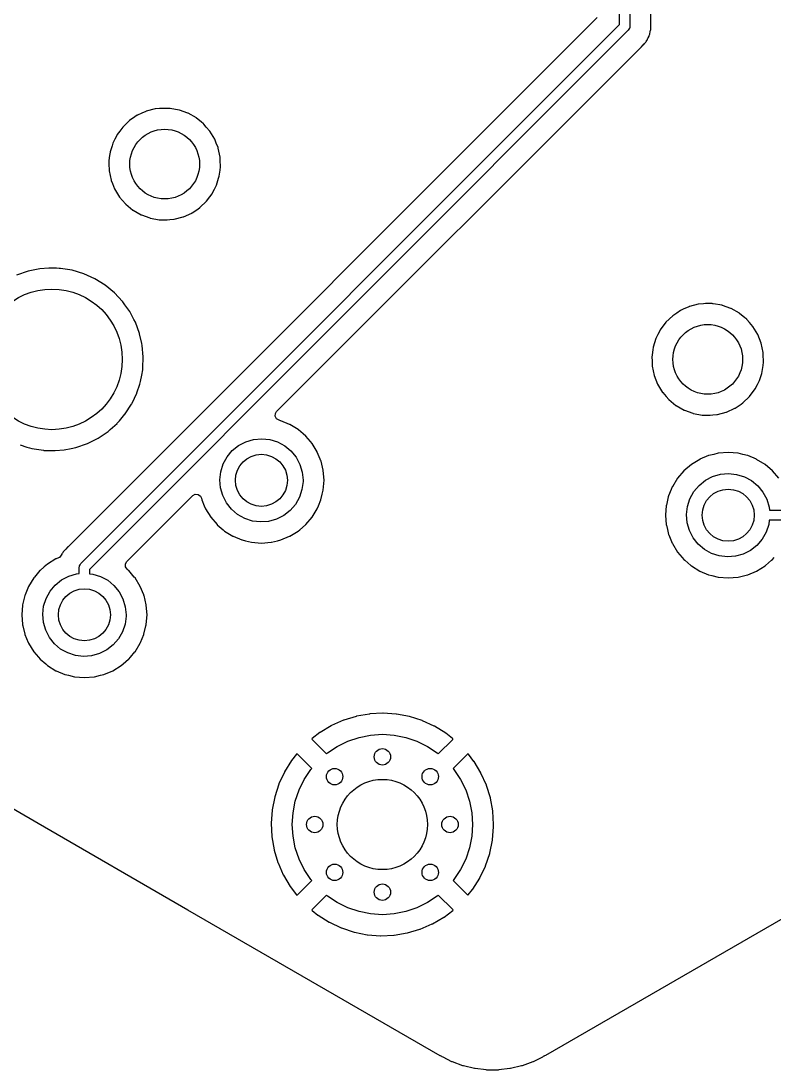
# Model space of a CAD drawing. Extents: x 189 to 319, y -167 to -61.
# Drawn here: x 197.99 to 216.37, y -166.42 to -140.83 of the extents above; entities that cross this region are included whole.
import ezdxf

# ---------------------------------------------------------------- set-up
doc = ezdxf.new("R2010")
doc.units = 0
doc.layers.add('BLACK', color=7, linetype='CONTINUOUS')

msp = doc.modelspace()

# ---------------------------------------------------------------- linework, layer by layer
at = {"layer": 'BLACK', "linetype": 'CONTINUOUS'}
for p, q in [((212.6, -140.918), (212.6, -127)), ((212.85, -127.052), (212.85, -140.97)), ((213.358, -140.934), (213.358, -127.315)), ((212.055, -140.744), (199.149, -153.65)), ((199.453, -154.066), (212.6, -140.918)), ((212.85, -140.97), (212.847, -140.992)), ((213.359, -140.946), (213.358, -140.934)), ((213.363, -140.99), (213.359, -140.946)), ((212.813, -141.058), (199.666, -154.206)), ((212.828, -141.031), (212.813, -141.058)), ((212.845, -141.006), (212.828, -141.031)), ((212.846, -140.999), (212.845, -141.006)), ((212.847, -140.997), (212.846, -140.999)), ((212.847, -140.992), (212.847, -140.997)), ((213.297, -141.244), (213.319, -141.205)), ((213.319, -141.205), (213.321, -141.197)), ((213.321, -141.197), (213.324, -141.185)), ((213.321, -141.197), (213.321, -141.197)), ((213.324, -141.185), (213.33, -141.167)), ((213.33, -141.167), (213.335, -141.155)), ((213.335, -141.155), (213.338, -141.148)), ((213.338, -141.148), (213.339, -141.14)), ((213.339, -141.14), (213.345, -141.104)), ((213.339, -141.14), (213.339, -141.14)), ((213.345, -141.104), (213.348, -141.093)), ((213.348, -141.093), (213.357, -141.058)), ((213.357, -141.058), (213.358, -141.05)), ((213.357, -141.058), (213.357, -141.058)), ((213.358, -141.03), (213.36, -141.01)), ((213.358, -141.05), (213.358, -141.03)), ((213.36, -141.01), (213.362, -140.998)), ((213.362, -140.998), (213.363, -140.99)), ((204.232, -150.359), (213.117, -141.474)), ((213.117, -141.474), (213.126, -141.466)), ((213.126, -141.466), (213.132, -141.462)), ((213.132, -141.462), (213.179, -141.412)), ((213.179, -141.412), (213.181, -141.409)), ((213.181, -141.409), (213.201, -141.39)), ((213.201, -141.39), (213.204, -141.387)), ((213.204, -141.387), (213.211, -141.378)), ((213.211, -141.378), (213.236, -141.351)), ((213.236, -141.351), (213.242, -141.345)), ((213.242, -141.345), (213.251, -141.328)), ((213.251, -141.328), (213.262, -141.311)), ((213.262, -141.311), (213.27, -141.301)), ((213.27, -141.301), (213.275, -141.295)), ((213.275, -141.295), (213.292, -141.254)), ((213.292, -141.254), (213.297, -141.244)), ((201.265, -142.977), (201.052, -143.033)), ((201.27, -142.976), (201.265, -142.977)), ((201.265, -142.977), (201.265, -142.977)), ((201.275, -142.976), (201.27, -142.976)), ((201.375, -142.967), (201.275, -142.976)), ((201.275, -142.976), (201.275, -142.976)), ((201.442, -142.962), (201.375, -142.967)), ((201.604, -142.962), (201.442, -142.962)), ((201.606, -142.962), (201.604, -142.962)), ((201.611, -142.962), (201.606, -142.962)), ((201.606, -142.962), (201.606, -142.962)), ((201.628, -142.963), (201.611, -142.962)), ((201.632, -142.963), (201.628, -142.963)), ((201.85, -143.003), (201.632, -142.963)), ((201.632, -142.963), (201.632, -142.963)), ((201.855, -143.004), (201.85, -143.003)), ((201.85, -143.003), (201.85, -143.003)), ((201.86, -143.006), (201.855, -143.004)), ((202.067, -143.081), (201.86, -143.006)), ((201.86, -143.006), (201.86, -143.006)), ((200.645, -143.258), (200.478, -143.417)), ((200.773, -143.172), (200.645, -143.258)), ((200.832, -143.132), (200.773, -143.172)), ((200.836, -143.129), (200.832, -143.132)), ((200.832, -143.132), (200.832, -143.132)), ((200.944, -143.081), (200.836, -143.129)), ((201.042, -143.036), (200.944, -143.081)), ((201.047, -143.034), (201.042, -143.036)), ((201.042, -143.036), (201.042, -143.036)), ((201.052, -143.033), (201.047, -143.034)), ((201.052, -143.033), (201.052, -143.033)), ((202.072, -143.082), (202.067, -143.081)), ((202.067, -143.081), (202.067, -143.081)), ((202.273, -143.197), (202.072, -143.082)), ((202.277, -143.2), (202.273, -143.197)), ((202.389, -143.292), (202.277, -143.2)), ((202.277, -143.2), (202.277, -143.2)), ((200.404, -143.517), (200.34, -143.602)), ((200.475, -143.421), (200.404, -143.517)), ((200.478, -143.417), (200.475, -143.421)), ((202.451, -143.343), (202.389, -143.292)), ((202.455, -143.347), (202.451, -143.343)), ((202.515, -143.417), (202.455, -143.347)), ((202.455, -143.347), (202.455, -143.347)), ((202.602, -143.517), (202.515, -143.417)), ((202.722, -143.714), (202.602, -143.517)), ((200.283, -143.714), (200.236, -143.808)), ((200.338, -143.607), (200.283, -143.714)), ((200.34, -143.602), (200.338, -143.607)), ((202.759, -143.808), (202.722, -143.714)), ((200.168, -144.028), (200.156, -144.113)), ((200.169, -144.023), (200.168, -144.028)), ((200.215, -143.875), (200.169, -144.023)), ((200.169, -144.023), (200.169, -144.023)), ((200.236, -143.808), (200.215, -143.875)), ((202.801, -143.913), (202.759, -143.808)), ((202.807, -143.929), (202.801, -143.913)), ((202.854, -144.155), (202.807, -143.929)), ((200.141, -144.231), (200.137, -144.257)), ((200.137, -144.257), (200.137, -144.262)), ((200.137, -144.262), (200.139, -144.31)), ((200.137, -144.262), (200.137, -144.262)), ((200.156, -144.113), (200.141, -144.231)), ((202.857, -144.233), (202.854, -144.155)), ((202.863, -144.379), (202.857, -144.233)), ((200.139, -144.31), (200.146, -144.487)), ((200.146, -144.487), (200.193, -144.713)), ((202.832, -144.614), (202.852, -144.469)), ((202.852, -144.469), (202.862, -144.391)), ((202.862, -144.391), (202.863, -144.385)), ((202.862, -144.391), (202.862, -144.391)), ((202.863, -144.385), (202.863, -144.379)), ((200.193, -144.713), (200.195, -144.718)), ((200.195, -144.718), (200.195, -144.718)), ((200.195, -144.718), (200.227, -144.798)), ((200.227, -144.798), (200.278, -144.928)), ((202.764, -144.834), (202.817, -144.664)), ((202.817, -144.664), (202.831, -144.619)), ((202.831, -144.619), (202.832, -144.614)), ((202.831, -144.619), (202.831, -144.619)), ((200.278, -144.928), (200.398, -145.125)), ((202.6, -145.12), (202.656, -145.044)), ((202.656, -145.044), (202.66, -145.04)), ((202.656, -145.044), (202.656, -145.044)), ((202.66, -145.04), (202.714, -144.932)), ((202.714, -144.932), (202.762, -144.839)), ((202.762, -144.839), (202.764, -144.834)), ((202.762, -144.839), (202.762, -144.839)), ((200.398, -145.125), (200.401, -145.129)), ((200.401, -145.129), (200.542, -145.291)), ((200.542, -145.291), (200.549, -145.299)), ((200.549, -145.299), (200.553, -145.302)), ((200.553, -145.302), (200.723, -145.442)), ((202.355, -145.384), (202.522, -145.225)), ((202.522, -145.225), (202.6, -145.12)), ((200.723, -145.442), (200.723, -145.442)), ((200.723, -145.442), (200.727, -145.445)), ((200.727, -145.445), (200.928, -145.559)), ((200.928, -145.559), (200.933, -145.561)), ((200.933, -145.561), (200.933, -145.561)), ((200.933, -145.561), (201.14, -145.636)), ((201.958, -145.606), (202.159, -145.515)), ((202.159, -145.515), (202.164, -145.513)), ((202.164, -145.513), (202.168, -145.51)), ((202.168, -145.51), (202.306, -145.417)), ((202.168, -145.51), (202.168, -145.51)), ((202.306, -145.417), (202.355, -145.384)), ((201.14, -145.636), (201.14, -145.636)), ((201.14, -145.636), (201.145, -145.638)), ((201.145, -145.638), (201.15, -145.639)), ((201.15, -145.639), (201.15, -145.639)), ((201.15, -145.639), (201.368, -145.678)), ((201.368, -145.678), (201.368, -145.678)), ((201.368, -145.678), (201.372, -145.679)), ((201.372, -145.679), (201.389, -145.68)), ((201.389, -145.68), (201.394, -145.68)), ((201.394, -145.68), (201.394, -145.68)), ((201.394, -145.68), (201.396, -145.68)), ((201.396, -145.68), (201.558, -145.68)), ((201.558, -145.68), (201.625, -145.675)), ((201.625, -145.675), (201.725, -145.666)), ((201.725, -145.666), (201.725, -145.666)), ((201.725, -145.666), (201.73, -145.666)), ((201.73, -145.666), (201.735, -145.664)), ((201.735, -145.664), (201.948, -145.609)), ((201.735, -145.664), (201.735, -145.664)), ((201.948, -145.609), (201.953, -145.608)), ((201.948, -145.609), (201.948, -145.609)), ((201.953, -145.608), (201.958, -145.606)), ((201.958, -145.606), (201.958, -145.606)), ((198.166, -146.934), (197.887, -147.03)), ((198.369, -146.893), (198.166, -146.934)), ((198.451, -146.877), (198.369, -146.893)), ((198.455, -146.876), (198.451, -146.877)), ((198.451, -146.877), (198.451, -146.877)), ((198.675, -146.861), (198.455, -146.876)), ((198.86, -146.861), (198.675, -146.861)), ((198.861, -146.861), (198.86, -146.861)), ((198.927, -146.864), (198.861, -146.861)), ((198.861, -146.861), (198.861, -146.861)), ((198.952, -146.865), (198.927, -146.864)), ((198.955, -146.866), (198.952, -146.865)), ((199.239, -146.911), (198.955, -146.866)), ((198.955, -146.866), (198.955, -146.866)), ((199.244, -146.911), (199.239, -146.911)), ((199.239, -146.911), (199.239, -146.911)), ((199.527, -146.996), (199.244, -146.911)), ((199.796, -147.117), (199.527, -146.996)), ((200.047, -147.273), (199.796, -147.117)), ((200.275, -147.46), (200.047, -147.273)), ((200.278, -147.463), (200.275, -147.46)), ((200.474, -147.673), (200.278, -147.463)), ((200.477, -147.676), (200.474, -147.673)), ((200.474, -147.673), (200.474, -147.673)), ((200.479, -147.679), (200.477, -147.676)), ((200.531, -147.753), (200.479, -147.679)), ((200.479, -147.679), (200.479, -147.679)), ((200.648, -147.917), (200.531, -147.753)), ((214.151, -147.863), (214.086, -147.892)), ((214.292, -147.799), (214.151, -147.863)), ((214.297, -147.797), (214.292, -147.799)), ((214.292, -147.799), (214.292, -147.799)), ((214.302, -147.796), (214.297, -147.797)), ((214.515, -147.741), (214.302, -147.796)), ((214.302, -147.796), (214.302, -147.796)), ((214.52, -147.739), (214.515, -147.741)), ((214.515, -147.741), (214.515, -147.741)), ((214.525, -147.739), (214.52, -147.739)), ((214.644, -147.729), (214.525, -147.739)), ((214.525, -147.739), (214.525, -147.739)), ((214.692, -147.725), (214.644, -147.729)), ((214.854, -147.725), (214.692, -147.725)), ((214.856, -147.725), (214.854, -147.725)), ((214.861, -147.725), (214.856, -147.725)), ((214.856, -147.725), (214.856, -147.725)), ((214.878, -147.726), (214.861, -147.725)), ((214.882, -147.727), (214.878, -147.726)), ((215.1, -147.766), (214.882, -147.727)), ((214.882, -147.727), (214.882, -147.727)), ((215.105, -147.767), (215.1, -147.766)), ((215.1, -147.766), (215.1, -147.766)), ((215.11, -147.769), (215.105, -147.767)), ((215.317, -147.844), (215.11, -147.769)), ((215.11, -147.769), (215.11, -147.769)), ((215.322, -147.846), (215.317, -147.844)), ((215.317, -147.844), (215.317, -147.844)), ((215.523, -147.96), (215.322, -147.846)), ((200.699, -148.014), (200.648, -147.917)), ((200.75, -148.11), (200.699, -148.014)), ((200.785, -148.178), (200.75, -148.11)), ((213.895, -148.021), (213.728, -148.18)), ((213.993, -147.955), (213.895, -148.021)), ((214.082, -147.895), (213.993, -147.955)), ((214.086, -147.892), (214.082, -147.895)), ((214.082, -147.895), (214.082, -147.895)), ((215.527, -147.963), (215.523, -147.96)), ((215.659, -148.071), (215.527, -147.963)), ((215.527, -147.963), (215.527, -147.963)), ((215.701, -148.106), (215.659, -148.071)), ((215.705, -148.11), (215.701, -148.106)), ((215.769, -148.184), (215.705, -148.11)), ((215.705, -148.11), (215.705, -148.11)), ((200.887, -148.455), (200.785, -148.178)), ((213.588, -148.37), (213.533, -148.477)), ((213.59, -148.365), (213.588, -148.37)), ((213.728, -148.18), (213.59, -148.365)), ((215.852, -148.28), (215.769, -148.184)), ((215.972, -148.477), (215.852, -148.28)), ((200.888, -148.459), (200.887, -148.455)), ((200.941, -148.697), (200.888, -148.459)), ((200.888, -148.459), (200.888, -148.459)), ((213.486, -148.571), (213.452, -148.681)), ((213.533, -148.477), (213.486, -148.571)), ((216.057, -148.692), (215.972, -148.477)), ((200.952, -148.743), (200.941, -148.697)), ((200.952, -148.747), (200.952, -148.743)), ((200.976, -149.02), (200.952, -148.747)), ((213.41, -148.844), (213.393, -148.979)), ((213.418, -148.791), (213.41, -148.844)), ((213.419, -148.786), (213.418, -148.791)), ((213.452, -148.681), (213.419, -148.786)), ((213.419, -148.786), (213.419, -148.786)), ((216.104, -148.918), (216.057, -148.692)), ((200.966, -149.284), (200.977, -149.042)), ((200.977, -149.037), (200.976, -149.02)), ((200.977, -149.042), (200.977, -149.037)), ((200.977, -149.042), (200.977, -149.042)), ((213.393, -148.979), (213.387, -149.02)), ((213.387, -149.02), (213.387, -149.025)), ((213.387, -149.025), (213.387, -149.025)), ((213.387, -149.025), (213.391, -149.131)), ((213.391, -149.131), (213.396, -149.25)), ((216.101, -149.235), (216.112, -149.154)), ((216.106, -148.979), (216.104, -148.918)), ((216.112, -149.131), (216.106, -148.979)), ((216.112, -149.137), (216.112, -149.131)), ((216.113, -149.148), (216.112, -149.137)), ((216.112, -149.154), (216.113, -149.148)), ((216.112, -149.154), (216.112, -149.154)), ((200.939, -149.471), (200.963, -149.337)), ((200.963, -149.337), (200.964, -149.332)), ((200.963, -149.337), (200.963, -149.337)), ((200.964, -149.332), (200.966, -149.284)), ((213.396, -149.25), (213.443, -149.476)), ((216.068, -149.425), (216.081, -149.382)), ((216.081, -149.382), (216.082, -149.377)), ((216.081, -149.382), (216.081, -149.382)), ((216.082, -149.377), (216.101, -149.235)), ((200.892, -149.686), (200.911, -149.627)), ((200.911, -149.627), (200.912, -149.623)), ((200.911, -149.627), (200.911, -149.627)), ((200.912, -149.623), (200.939, -149.471)), ((213.443, -149.476), (213.528, -149.691)), ((215.964, -149.695), (216.012, -149.602)), ((216.012, -149.602), (216.014, -149.597)), ((216.012, -149.602), (216.012, -149.602)), ((216.014, -149.597), (216.068, -149.425)), ((200.705, -150.15), (200.82, -149.908)), ((200.82, -149.908), (200.822, -149.904)), ((200.822, -149.904), (200.892, -149.686)), ((213.528, -149.691), (213.648, -149.888)), ((213.648, -149.888), (213.651, -149.892)), ((213.651, -149.892), (213.738, -149.992)), ((215.772, -149.988), (215.91, -149.803)), ((215.91, -149.803), (215.964, -149.695)), ((200.536, -150.415), (200.693, -150.175)), ((200.693, -150.175), (200.695, -150.171)), ((200.693, -150.175), (200.693, -150.175)), ((200.695, -150.171), (200.705, -150.15)), ((213.738, -149.992), (213.799, -150.062)), ((213.799, -150.062), (213.803, -150.066)), ((213.803, -150.066), (213.973, -150.205)), ((215.418, -150.273), (215.565, -150.175)), ((215.565, -150.175), (215.605, -150.147)), ((215.605, -150.147), (215.772, -149.988)), ((200.396, -150.58), (200.531, -150.422)), ((200.531, -150.422), (200.534, -150.419)), ((200.531, -150.422), (200.531, -150.422)), ((200.534, -150.419), (200.536, -150.415)), ((200.536, -150.415), (200.536, -150.415)), ((204.198, -150.472), (204.204, -150.401)), ((204.204, -150.401), (204.232, -150.359)), ((213.973, -150.205), (213.973, -150.205)), ((213.973, -150.205), (213.977, -150.208)), ((213.977, -150.208), (214.178, -150.323)), ((214.178, -150.323), (214.183, -150.324)), ((214.183, -150.324), (214.183, -150.324)), ((214.183, -150.324), (214.39, -150.399)), ((214.39, -150.399), (214.39, -150.399)), ((214.39, -150.399), (214.395, -150.401)), ((214.395, -150.401), (214.4, -150.402)), ((214.4, -150.402), (214.4, -150.402)), ((214.4, -150.402), (214.618, -150.442)), ((214.808, -150.444), (214.875, -150.438)), ((214.875, -150.438), (214.975, -150.429)), ((214.975, -150.429), (214.975, -150.429)), ((214.975, -150.429), (214.98, -150.429)), ((214.98, -150.429), (214.985, -150.428)), ((214.985, -150.428), (215.198, -150.372)), ((214.985, -150.428), (214.985, -150.428)), ((215.198, -150.372), (215.203, -150.371)), ((215.198, -150.372), (215.198, -150.372)), ((215.203, -150.371), (215.208, -150.369)), ((215.208, -150.369), (215.409, -150.278)), ((215.208, -150.369), (215.208, -150.369)), ((215.409, -150.278), (215.414, -150.276)), ((215.414, -150.276), (215.418, -150.273)), ((215.418, -150.273), (215.418, -150.273)), ((200.17, -150.797), (200.339, -150.646)), ((200.339, -150.646), (200.342, -150.643)), ((200.342, -150.643), (200.396, -150.58)), ((204.231, -150.535), (204.198, -150.472)), ((204.292, -150.57), (204.231, -150.535)), ((204.307, -150.574), (204.292, -150.57)), ((204.327, -150.579), (204.307, -150.574)), ((204.332, -150.58), (204.327, -150.579)), ((204.327, -150.579), (204.327, -150.579)), ((204.337, -150.582), (204.332, -150.58)), ((204.549, -150.67), (204.337, -150.582)), ((204.337, -150.582), (204.337, -150.582)), ((204.554, -150.672), (204.549, -150.67)), ((204.549, -150.67), (204.549, -150.67)), ((204.758, -150.797), (204.554, -150.672)), ((214.618, -150.442), (214.618, -150.442)), ((214.618, -150.442), (214.622, -150.442)), ((214.622, -150.442), (214.639, -150.443)), ((214.639, -150.443), (214.644, -150.443)), ((214.644, -150.443), (214.644, -150.443)), ((214.644, -150.443), (214.646, -150.444)), ((214.646, -150.444), (214.808, -150.444)), ((199.877, -151.006), (200.122, -150.84)), ((200.122, -150.84), (200.17, -150.797)), ((204.762, -150.8), (204.758, -150.797)), ((204.877, -150.898), (204.762, -150.8)), ((204.762, -150.8), (204.762, -150.8)), ((204.941, -150.953), (204.877, -150.898)), ((197.973, -151.172), (198.14, -151.222)), ((199.334, -151.234), (199.613, -151.138)), ((199.613, -151.138), (199.783, -151.053)), ((199.783, -151.053), (199.874, -151.008)), ((199.874, -151.008), (199.877, -151.006)), ((199.874, -151.008), (199.874, -151.008)), ((203.149, -151.308), (203.303, -151.184)), ((203.303, -151.184), (203.479, -151.092)), ((203.479, -151.092), (203.669, -151.036)), ((203.669, -151.036), (203.867, -151.018)), ((203.867, -151.018), (204.064, -151.039)), ((204.064, -151.039), (204.253, -151.097)), ((204.253, -151.097), (204.428, -151.192)), ((204.428, -151.192), (204.58, -151.318)), ((204.944, -150.957), (204.941, -150.953)), ((205.055, -151.086), (204.944, -150.957)), ((205.097, -151.135), (205.055, -151.086)), ((205.222, -151.34), (205.097, -151.135)), ((198.14, -151.222), (198.204, -151.241)), ((198.204, -151.241), (198.256, -151.257)), ((198.256, -151.257), (198.261, -151.257)), ((198.261, -151.257), (198.261, -151.257)), ((198.261, -151.257), (198.545, -151.302)), ((198.545, -151.302), (198.545, -151.302)), ((198.545, -151.302), (198.548, -151.303)), ((198.548, -151.303), (198.573, -151.304)), ((198.573, -151.304), (198.639, -151.307)), ((198.639, -151.307), (198.639, -151.307)), ((198.639, -151.307), (198.64, -151.307)), ((198.64, -151.307), (198.825, -151.307)), ((198.825, -151.307), (199.045, -151.293)), ((199.045, -151.293), (199.049, -151.292)), ((199.049, -151.292), (199.222, -151.257)), ((199.049, -151.292), (199.049, -151.292)), ((199.222, -151.257), (199.334, -151.234)), ((202.926, -151.634), (203.021, -151.46)), ((203.021, -151.46), (203.149, -151.308)), ((204.58, -151.318), (204.706, -151.472)), ((205.224, -151.344), (205.222, -151.34)), ((205.297, -151.521), (205.224, -151.344)), ((205.224, -151.344), (205.224, -151.344)), ((214.773, -151.432), (214.56, -151.52)), ((214.777, -151.43), (214.773, -151.432)), ((214.773, -151.432), (214.773, -151.432)), ((214.897, -151.401), (214.777, -151.43)), ((215.006, -151.375), (214.897, -151.401)), ((215.011, -151.374), (215.006, -151.375)), ((215.006, -151.375), (215.006, -151.375)), ((215.25, -151.355), (215.011, -151.374)), ((215.489, -151.374), (215.25, -151.355)), ((215.494, -151.375), (215.489, -151.374)), ((215.603, -151.401), (215.494, -151.375)), ((215.494, -151.375), (215.494, -151.375)), ((215.723, -151.43), (215.603, -151.401)), ((215.727, -151.432), (215.723, -151.43)), ((215.94, -151.52), (215.727, -151.432)), ((215.727, -151.432), (215.727, -151.432)), ((202.866, -151.823), (202.926, -151.634)), ((204.706, -151.472), (204.799, -151.647)), ((204.799, -151.647), (204.856, -151.837)), ((205.314, -151.562), (205.297, -151.521)), ((205.315, -151.566), (205.314, -151.562)), ((205.369, -151.79), (205.315, -151.566)), ((214.351, -151.647), (214.169, -151.803)), ((214.556, -151.522), (214.351, -151.647)), ((214.56, -151.52), (214.556, -151.522)), ((214.56, -151.52), (214.56, -151.52)), ((215.944, -151.522), (215.94, -151.52)), ((215.94, -151.52), (215.94, -151.52)), ((216.149, -151.647), (215.944, -151.522)), ((216.331, -151.803), (216.149, -151.647)), ((202.844, -152.02), (202.866, -151.823)), ((204.856, -151.837), (204.876, -152.034)), ((205.37, -151.795), (205.369, -151.79)), ((205.369, -151.79), (205.369, -151.79)), ((205.389, -152.034), (205.37, -151.795)), ((214.169, -151.803), (214.013, -151.985)), ((214.694, -152.034), (214.869, -151.942)), ((214.869, -151.942), (215.06, -151.886)), ((215.06, -151.886), (215.257, -151.868)), ((215.257, -151.868), (215.454, -151.889)), ((215.454, -151.889), (215.644, -151.947)), ((215.644, -151.947), (215.818, -152.042)), ((216.487, -151.985), (216.331, -151.803)), ((202.86, -152.218), (202.844, -152.02)), ((202.915, -152.408), (202.86, -152.218)), ((204.875, -152.062), (204.85, -152.259)), ((204.876, -152.034), (204.875, -152.062)), ((205.37, -152.273), (205.389, -152.034)), ((213.886, -152.194), (213.86, -152.256)), ((213.887, -152.19), (213.886, -152.194)), ((213.886, -152.194), (213.886, -152.194)), ((214.013, -151.985), (213.887, -152.19)), ((214.412, -152.31), (214.539, -152.158)), ((214.539, -152.158), (214.694, -152.034)), ((215.818, -152.042), (215.971, -152.168)), ((215.971, -152.168), (216.096, -152.322)), ((200.576, -154.015), (202.184, -152.407)), ((202.184, -152.407), (202.246, -152.373)), ((202.246, -152.373), (202.317, -152.378)), ((202.317, -152.378), (202.374, -152.421)), ((202.374, -152.421), (202.396, -152.467)), ((202.396, -152.467), (202.405, -152.507)), ((203.006, -152.584), (202.915, -152.408)), ((204.788, -152.447), (204.69, -152.62)), ((204.85, -152.259), (204.788, -152.447)), ((205.314, -152.507), (205.346, -152.373)), ((205.346, -152.373), (205.369, -152.278)), ((205.369, -152.278), (205.37, -152.273)), ((205.369, -152.278), (205.369, -152.278)), ((213.789, -152.439), (213.741, -152.64)), ((213.796, -152.412), (213.789, -152.439)), ((213.86, -152.256), (213.796, -152.412)), ((214.256, -152.673), (214.316, -152.484)), ((214.316, -152.484), (214.412, -152.31)), ((216.096, -152.322), (216.189, -152.497)), ((202.405, -152.507), (202.407, -152.511)), ((202.407, -152.511), (202.407, -152.511)), ((202.407, -152.511), (202.467, -152.655)), ((202.467, -152.655), (202.497, -152.728)), ((202.497, -152.728), (202.622, -152.933)), ((203.129, -152.74), (203.006, -152.584)), ((203.28, -152.868), (203.129, -152.74)), ((204.69, -152.62), (204.56, -152.77)), ((205.097, -152.933), (205.222, -152.728)), ((205.222, -152.728), (205.252, -152.655)), ((205.252, -152.655), (205.312, -152.511)), ((205.312, -152.511), (205.314, -152.507)), ((205.312, -152.511), (205.312, -152.511)), ((213.74, -152.645), (213.721, -152.884)), ((213.741, -152.64), (213.74, -152.645)), ((213.741, -152.64), (213.741, -152.64)), ((214.234, -152.87), (214.256, -152.673)), ((216.189, -152.497), (216.247, -152.687)), ((216.247, -152.687), (216.254, -152.759)), ((202.622, -152.933), (202.778, -153.115)), ((203.453, -152.965), (203.28, -152.868)), ((203.641, -153.026), (203.453, -152.965)), ((204.227, -152.981), (204.036, -153.035)), ((204.404, -152.892), (204.227, -152.981)), ((204.56, -152.77), (204.404, -152.892)), ((204.941, -153.115), (205.097, -152.933)), ((213.721, -152.884), (213.74, -153.123)), ((214.251, -153.068), (214.234, -152.87)), ((216.254, -152.759), (229.677, -152.759)), ((202.778, -153.115), (202.782, -153.119)), ((202.782, -153.119), (202.925, -153.241)), ((202.925, -153.241), (202.961, -153.271)), ((203.838, -153.05), (203.641, -153.026)), ((204.036, -153.035), (203.838, -153.05)), ((204.758, -153.271), (204.794, -153.241)), ((204.794, -153.241), (204.937, -153.119)), ((204.937, -153.119), (204.941, -153.115)), ((213.74, -153.123), (213.741, -153.128)), ((213.741, -153.128), (213.741, -153.128)), ((213.741, -153.128), (213.767, -153.236)), ((213.767, -153.236), (213.796, -153.357)), ((214.305, -153.258), (214.251, -153.068)), ((216.241, -153.109), (216.178, -153.297)), ((216.253, -153.009), (216.241, -153.109)), ((229.729, -153.009), (216.253, -153.009)), ((202.961, -153.271), (203.165, -153.397)), ((203.165, -153.397), (203.17, -153.399)), ((203.17, -153.399), (203.17, -153.399)), ((203.17, -153.399), (203.382, -153.487)), ((203.382, -153.487), (203.387, -153.488)), ((203.387, -153.488), (203.469, -153.508)), ((203.469, -153.508), (203.616, -153.543)), ((204.104, -153.543), (204.251, -153.508)), ((204.251, -153.508), (204.332, -153.488)), ((204.332, -153.488), (204.337, -153.487)), ((204.337, -153.487), (204.549, -153.399)), ((204.549, -153.399), (204.554, -153.397)), ((204.549, -153.399), (204.549, -153.399)), ((204.554, -153.397), (204.758, -153.271)), ((213.796, -153.357), (213.798, -153.361)), ((213.798, -153.361), (213.798, -153.361)), ((213.798, -153.361), (213.881, -153.563)), ((214.396, -153.434), (214.305, -153.258)), ((214.519, -153.59), (214.396, -153.434)), ((216.08, -153.47), (215.951, -153.62)), ((216.178, -153.297), (216.08, -153.47)), ((199.055, -153.747), (199.024, -153.779)), ((199.062, -153.738), (199.055, -153.747)), ((199.065, -153.734), (199.062, -153.738)), ((199.084, -153.715), (199.065, -153.734)), ((199.087, -153.712), (199.084, -153.715)), ((199.128, -153.668), (199.087, -153.712)), ((199.134, -153.662), (199.128, -153.668)), ((199.14, -153.658), (199.134, -153.662)), ((199.149, -153.65), (199.14, -153.658)), ((203.616, -153.543), (203.616, -153.543)), ((203.616, -153.543), (203.62, -153.544)), ((203.62, -153.544), (203.86, -153.563)), ((203.86, -153.563), (204.099, -153.544)), ((204.099, -153.544), (204.104, -153.543)), ((204.104, -153.543), (204.104, -153.543)), ((213.881, -153.563), (213.887, -153.578)), ((213.887, -153.578), (214.013, -153.783)), ((214.67, -153.718), (214.519, -153.59)), ((214.843, -153.815), (214.67, -153.718)), ((215.794, -153.742), (215.617, -153.831)), ((215.951, -153.62), (215.794, -153.742)), ((198.847, -153.952), (198.642, -154.077)), ((198.851, -153.95), (198.847, -153.952)), ((198.911, -153.925), (198.851, -153.95)), ((198.851, -153.95), (198.851, -153.95)), ((198.933, -153.913), (198.911, -153.925)), ((198.978, -153.859), (198.933, -153.913)), ((198.988, -153.836), (198.978, -153.859)), ((198.991, -153.829), (198.988, -153.836)), ((199.004, -153.813), (198.991, -153.829)), ((199.015, -153.797), (199.004, -153.813)), ((199.02, -153.786), (199.015, -153.797)), ((199.024, -153.779), (199.02, -153.786)), ((199.02, -153.786), (199.02, -153.786)), ((200.544, -154.069), (200.576, -154.015)), ((214.013, -153.783), (214.016, -153.787)), ((214.016, -153.787), (214.016, -153.787)), ((214.016, -153.787), (214.127, -153.917)), ((214.127, -153.917), (214.169, -153.965)), ((214.169, -153.965), (214.191, -153.985)), ((214.191, -153.985), (214.339, -154.111)), ((215.032, -153.876), (214.843, -153.815)), ((215.229, -153.9), (215.032, -153.876)), ((215.426, -153.885), (215.229, -153.9)), ((215.617, -153.831), (215.426, -153.885)), ((216.161, -154.111), (216.309, -153.985)), ((216.309, -153.985), (216.331, -153.965)), ((216.331, -153.965), (216.373, -153.917)), ((198.456, -154.237), (198.323, -154.392)), ((198.46, -154.233), (198.456, -154.237)), ((198.562, -154.145), (198.46, -154.233)), ((198.638, -154.08), (198.562, -154.145)), ((198.642, -154.077), (198.638, -154.08)), ((198.638, -154.08), (198.638, -154.08)), ((199.416, -154.154), (199.419, -154.132)), ((199.416, -154.31), (199.416, -154.154)), ((199.419, -154.127), (199.42, -154.125)), ((199.419, -154.132), (199.419, -154.127)), ((199.42, -154.125), (199.421, -154.119)), ((199.421, -154.119), (199.438, -154.093)), ((199.438, -154.093), (199.453, -154.066)), ((199.666, -154.206), (199.666, -154.311)), ((200.545, -154.14), (200.544, -154.069)), ((200.583, -154.2), (200.545, -154.14)), ((200.618, -154.23), (200.583, -154.2)), ((200.622, -154.233), (200.618, -154.23)), ((200.625, -154.237), (200.622, -154.233)), ((200.759, -154.393), (200.625, -154.237)), ((200.625, -154.237), (200.625, -154.237)), ((214.339, -154.111), (214.351, -154.121)), ((214.351, -154.121), (214.556, -154.247)), ((214.556, -154.247), (214.56, -154.249)), ((214.56, -154.249), (214.56, -154.249)), ((214.56, -154.249), (214.773, -154.337)), ((215.727, -154.337), (215.94, -154.249)), ((215.94, -154.249), (215.944, -154.247)), ((215.94, -154.249), (215.94, -154.249)), ((215.944, -154.247), (216.149, -154.121)), ((216.149, -154.121), (216.161, -154.111)), ((198.304, -154.415), (198.178, -154.62)), ((198.323, -154.392), (198.304, -154.415)), ((198.83, -154.588), (198.985, -154.464)), ((198.985, -154.464), (199.16, -154.372)), ((199.16, -154.372), (199.351, -154.316)), ((199.351, -154.316), (199.416, -154.31)), ((199.666, -154.311), (199.745, -154.319)), ((199.745, -154.319), (199.935, -154.378)), ((199.935, -154.378), (200.109, -154.472)), ((200.109, -154.472), (200.262, -154.598)), ((200.778, -154.415), (200.759, -154.393)), ((200.903, -154.62), (200.778, -154.415)), ((214.773, -154.337), (214.777, -154.338)), ((214.777, -154.338), (214.848, -154.355)), ((214.848, -154.355), (215.006, -154.393)), ((215.006, -154.393), (215.006, -154.393)), ((215.006, -154.393), (215.011, -154.394)), ((215.011, -154.394), (215.25, -154.413)), ((215.25, -154.413), (215.489, -154.394)), ((215.489, -154.394), (215.494, -154.393)), ((215.494, -154.393), (215.652, -154.355)), ((215.494, -154.393), (215.494, -154.393)), ((215.652, -154.355), (215.723, -154.338)), ((215.723, -154.338), (215.727, -154.337)), ((198.176, -154.625), (198.093, -154.825)), ((198.178, -154.62), (198.176, -154.625)), ((198.176, -154.625), (198.176, -154.625)), ((198.607, -154.914), (198.703, -154.74)), ((198.703, -154.74), (198.83, -154.588)), ((200.262, -154.598), (200.387, -154.752)), ((200.387, -154.752), (200.48, -154.927)), ((200.905, -154.625), (200.903, -154.62)), ((200.988, -154.825), (200.905, -154.625)), ((200.905, -154.625), (200.905, -154.625)), ((198.085, -154.846), (198.032, -155.07)), ((198.087, -154.842), (198.085, -154.846)), ((198.093, -154.825), (198.087, -154.842)), ((198.547, -155.103), (198.607, -154.914)), ((200.48, -154.927), (200.538, -155.117)), ((200.995, -154.842), (200.988, -154.825)), ((200.996, -154.846), (200.995, -154.842)), ((201.05, -155.07), (200.996, -154.846)), ((198.031, -155.075), (198.012, -155.314)), ((198.032, -155.07), (198.031, -155.075)), ((198.032, -155.07), (198.032, -155.07)), ((198.525, -155.3), (198.547, -155.103)), ((198.542, -155.498), (198.525, -155.3)), ((200.538, -155.117), (200.557, -155.314)), ((201.051, -155.075), (201.05, -155.07)), ((201.05, -155.07), (201.05, -155.07)), ((201.07, -155.314), (201.051, -155.075)), ((198.012, -155.314), (198.031, -155.553)), ((198.031, -155.553), (198.032, -155.558)), ((198.596, -155.688), (198.542, -155.498)), ((200.532, -155.539), (200.469, -155.727)), ((200.557, -155.343), (200.532, -155.539)), ((200.557, -155.314), (200.557, -155.343)), ((201.05, -155.558), (201.051, -155.553)), ((201.051, -155.553), (201.07, -155.314)), ((229.207, -155.428), (210.789, -166.062)), ((198.032, -155.558), (198.032, -155.558)), ((198.032, -155.558), (198.038, -155.586)), ((198.038, -155.586), (198.087, -155.787)), ((198.087, -155.787), (198.088, -155.791)), ((198.088, -155.791), (198.088, -155.791)), ((198.088, -155.791), (198.17, -155.989)), ((198.687, -155.865), (198.596, -155.688)), ((200.469, -155.727), (200.371, -155.9)), ((200.912, -155.989), (200.993, -155.791)), ((200.993, -155.791), (200.995, -155.787)), ((200.993, -155.791), (200.993, -155.791)), ((200.995, -155.787), (201.044, -155.586)), ((201.044, -155.586), (201.05, -155.558)), ((201.05, -155.558), (201.05, -155.558)), ((198.17, -155.989), (198.178, -156.008)), ((198.178, -156.008), (198.304, -156.213)), ((198.81, -156.02), (198.687, -155.865)), ((198.961, -156.149), (198.81, -156.02)), ((200.242, -156.05), (200.085, -156.172)), ((200.371, -155.9), (200.242, -156.05)), ((200.778, -156.213), (200.903, -156.008)), ((200.903, -156.008), (200.912, -155.989)), ((198.304, -156.213), (198.307, -156.217)), ((198.307, -156.217), (198.307, -156.217)), ((198.307, -156.217), (198.419, -156.349)), ((199.134, -156.245), (198.961, -156.149)), ((199.323, -156.307), (199.134, -156.245)), ((199.52, -156.33), (199.323, -156.307)), ((199.717, -156.315), (199.52, -156.33)), ((199.908, -156.261), (199.717, -156.315)), ((200.085, -156.172), (199.908, -156.261)), ((200.662, -156.349), (200.775, -156.217)), ((200.775, -156.217), (200.778, -156.213)), ((200.775, -156.217), (200.775, -156.217)), ((198.419, -156.349), (198.46, -156.396)), ((198.46, -156.396), (198.463, -156.399)), ((198.463, -156.399), (198.597, -156.513)), ((198.597, -156.513), (198.642, -156.551)), ((198.642, -156.551), (198.847, -156.677)), ((200.235, -156.677), (200.44, -156.551)), ((200.44, -156.551), (200.485, -156.513)), ((200.485, -156.513), (200.618, -156.399)), ((200.618, -156.399), (200.622, -156.396)), ((200.622, -156.396), (200.662, -156.349)), ((198.847, -156.677), (198.851, -156.679)), ((198.851, -156.679), (198.851, -156.679)), ((198.851, -156.679), (199.064, -156.767)), ((199.064, -156.767), (199.068, -156.769)), ((199.068, -156.769), (199.15, -156.788)), ((199.15, -156.788), (199.297, -156.823)), ((199.297, -156.823), (199.297, -156.823)), ((199.297, -156.823), (199.302, -156.825)), ((199.302, -156.825), (199.541, -156.843)), ((199.541, -156.843), (199.78, -156.825)), ((199.78, -156.825), (199.785, -156.823)), ((199.785, -156.823), (199.932, -156.788)), ((199.785, -156.823), (199.785, -156.823)), ((199.932, -156.788), (200.013, -156.769)), ((200.013, -156.769), (200.018, -156.767)), ((200.018, -156.767), (200.231, -156.679)), ((200.231, -156.679), (200.235, -156.677)), ((200.231, -156.679), (200.231, -156.679)), ((206.176, -157.791), (205.87, -157.884)), ((206.183, -157.789), (206.176, -157.791)), ((206.497, -157.734), (206.183, -157.789)), ((206.504, -157.733), (206.497, -157.734)), ((206.823, -157.715), (206.504, -157.733)), ((206.83, -157.715), (206.823, -157.715)), ((207.149, -157.736), (206.83, -157.715)), ((207.156, -157.737), (207.149, -157.736)), ((207.47, -157.796), (207.156, -157.737)), ((207.477, -157.798), (207.47, -157.796)), ((207.781, -157.894), (207.477, -157.798)), ((205.565, -158.019), (205.291, -158.182)), ((205.572, -158.016), (205.565, -158.019)), ((205.863, -157.887), (205.572, -158.016)), ((205.87, -157.884), (205.863, -157.887)), ((207.788, -157.897), (207.781, -157.894)), ((208.079, -158.029), (207.788, -157.897)), ((208.085, -158.032), (208.079, -158.029)), ((208.358, -158.198), (208.085, -158.032)), ((198.411, -160.403), (194.84, -158.341)), ((205.099, -158.33), (205.09, -158.341)), ((205.09, -158.341), (205.097, -158.353)), ((205.097, -158.353), (205.448, -158.704)), ((205.285, -158.186), (205.099, -158.33)), ((205.291, -158.182), (205.285, -158.186)), ((205.971, -158.395), (206.243, -158.303)), ((206.243, -158.303), (206.525, -158.247)), ((206.525, -158.247), (206.812, -158.228)), ((206.812, -158.228), (207.1, -158.247)), ((207.1, -158.247), (207.382, -158.303)), ((207.382, -158.303), (207.654, -158.395)), ((208.177, -158.704), (208.527, -158.354)), ((208.364, -158.203), (208.358, -158.198)), ((208.526, -158.331), (208.364, -158.203)), ((208.534, -158.341), (208.526, -158.331)), ((208.527, -158.354), (208.534, -158.341)), ((205.473, -158.683), (205.712, -158.523)), ((205.712, -158.523), (205.971, -158.395)), ((207.654, -158.395), (207.912, -158.523)), ((207.912, -158.523), (208.152, -158.683)), ((204.591, -158.871), (204.424, -159.143)), ((204.595, -158.865), (204.591, -158.871)), ((204.715, -158.714), (204.595, -158.865)), ((204.726, -158.707), (204.715, -158.714)), ((204.739, -158.714), (204.726, -158.707)), ((205.089, -159.064), (204.739, -158.714)), ((205.448, -158.704), (205.473, -158.683)), ((208.152, -158.683), (208.177, -158.704)), ((208.887, -158.713), (208.536, -159.064)), ((208.899, -158.706), (208.887, -158.713)), ((208.91, -158.715), (208.899, -158.706)), ((209.046, -158.888), (208.91, -158.715)), ((204.907, -159.328), (205.067, -159.089)), ((205.067, -159.089), (205.089, -159.064)), ((208.536, -159.064), (208.558, -159.089)), ((208.558, -159.089), (208.718, -159.328)), ((209.05, -158.895), (209.046, -158.888)), ((209.215, -159.168), (209.05, -158.895)), ((204.42, -159.149), (204.286, -159.439)), ((204.424, -159.143), (204.42, -159.149)), ((204.78, -159.586), (204.907, -159.328)), ((208.718, -159.328), (208.845, -159.586)), ((209.218, -159.175), (209.215, -159.168)), ((209.349, -159.466), (209.218, -159.175)), ((204.284, -159.446), (204.186, -159.75)), ((204.286, -159.439), (204.284, -159.446)), ((204.687, -159.859), (204.78, -159.586)), ((208.845, -159.586), (208.938, -159.859)), ((209.351, -159.473), (209.349, -159.466)), ((209.446, -159.777), (209.351, -159.473)), ((204.184, -159.757), (204.123, -160.07)), ((204.186, -159.75), (204.184, -159.757)), ((204.631, -160.141), (204.687, -159.859)), ((208.938, -159.859), (208.994, -160.141)), ((209.448, -159.785), (209.446, -159.777)), ((209.505, -160.098), (209.448, -159.785)), ((204.122, -160.078), (204.1, -160.396)), ((204.123, -160.07), (204.122, -160.078)), ((204.612, -160.428), (204.631, -160.141)), ((208.994, -160.141), (209.012, -160.428)), ((209.506, -160.106), (209.505, -160.098)), ((209.525, -160.426), (209.506, -160.106)), ((202.067, -162.514), (198.411, -160.403)), ((204.1, -160.396), (204.1, -160.403)), ((204.1, -160.403), (204.116, -160.722)), ((204.631, -160.715), (204.612, -160.428)), ((209.012, -160.428), (208.994, -160.715)), ((209.499, -160.806), (209.525, -160.487)), ((209.525, -160.43), (209.525, -160.426)), ((209.525, -160.483), (209.525, -160.43)), ((209.525, -160.487), (209.525, -160.483)), ((204.116, -160.722), (204.117, -160.729)), ((204.117, -160.729), (204.171, -161.044)), ((204.687, -160.997), (204.631, -160.715)), ((208.994, -160.715), (208.938, -160.997)), ((209.434, -161.126), (209.498, -160.814)), ((209.498, -160.814), (209.499, -160.806)), ((204.171, -161.044), (204.172, -161.051)), ((204.172, -161.051), (204.264, -161.357)), ((204.78, -161.27), (204.687, -160.997)), ((208.938, -160.997), (208.845, -161.27)), ((209.331, -161.436), (209.432, -161.134)), ((209.432, -161.134), (209.434, -161.126)), ((204.264, -161.357), (204.266, -161.364)), ((204.266, -161.364), (204.394, -161.656)), ((204.907, -161.528), (204.78, -161.27)), ((208.845, -161.27), (208.718, -161.528)), ((209.328, -161.443), (209.331, -161.436)), ((204.394, -161.656), (204.397, -161.663)), ((204.397, -161.663), (204.559, -161.938)), ((205.067, -161.767), (204.907, -161.528)), ((208.718, -161.528), (208.558, -161.767)), ((209.192, -161.731), (209.328, -161.443)), ((204.559, -161.938), (204.563, -161.944)), ((204.563, -161.944), (204.714, -162.142)), ((204.738, -162.144), (205.089, -161.792)), ((205.089, -161.792), (205.067, -161.767)), ((208.558, -161.767), (208.536, -161.792)), ((208.536, -161.792), (208.886, -162.142)), ((209.018, -162.008), (209.188, -161.738)), ((209.188, -161.738), (209.192, -161.731)), ((204.714, -162.142), (204.725, -162.15)), ((204.725, -162.15), (204.738, -162.144)), ((205.448, -162.151), (205.098, -162.501)), ((205.473, -162.173), (205.448, -162.151)), ((205.712, -162.333), (205.473, -162.173)), ((208.152, -162.173), (207.912, -162.333)), ((208.177, -162.151), (208.152, -162.173)), ((208.529, -162.503), (208.177, -162.151)), ((208.886, -162.142), (208.899, -162.149)), ((208.899, -162.149), (208.909, -162.142)), ((208.909, -162.142), (209.013, -162.014)), ((209.013, -162.014), (209.018, -162.008)), ((205.971, -162.46), (205.712, -162.333)), ((206.243, -162.553), (205.971, -162.46)), ((207.654, -162.46), (207.382, -162.553)), ((207.912, -162.333), (207.654, -162.46)), ((208.218, -166.066), (202.067, -162.514)), ((205.098, -162.501), (205.091, -162.514)), ((205.091, -162.514), (205.099, -162.525)), ((205.099, -162.525), (205.238, -162.637)), ((205.238, -162.637), (205.244, -162.641)), ((205.244, -162.641), (205.515, -162.81)), ((206.525, -162.609), (206.243, -162.553)), ((206.812, -162.628), (206.525, -162.609)), ((207.1, -162.609), (206.812, -162.628)), ((207.382, -162.553), (207.1, -162.609)), ((208.035, -162.85), (208.311, -162.69)), ((208.311, -162.69), (208.317, -162.685)), ((208.317, -162.685), (208.527, -162.527)), ((208.527, -162.527), (208.535, -162.515)), ((208.535, -162.515), (208.529, -162.503)), ((205.515, -162.81), (205.521, -162.814)), ((205.521, -162.814), (205.81, -162.949)), ((205.81, -162.949), (205.817, -162.952)), ((205.817, -162.952), (206.12, -163.051)), ((207.735, -162.979), (208.028, -162.853)), ((208.028, -162.853), (208.035, -162.85)), ((206.12, -163.051), (206.128, -163.053)), ((206.128, -163.053), (206.441, -163.115)), ((206.441, -163.115), (206.448, -163.116)), ((206.448, -163.116), (206.766, -163.14)), ((206.766, -163.14), (206.774, -163.14)), ((206.774, -163.14), (207.092, -163.126)), ((207.092, -163.126), (207.1, -163.125)), ((207.1, -163.125), (207.414, -163.073)), ((207.414, -163.073), (207.422, -163.071)), ((207.422, -163.071), (207.728, -162.982)), ((207.728, -162.982), (207.735, -162.979)), ((208.233, -166.073), (208.218, -166.066)), ((208.262, -166.085), (208.233, -166.073)), ((208.269, -166.091), (208.262, -166.085)), ((208.292, -166.105), (208.269, -166.091)), ((208.269, -166.091), (208.269, -166.091)), ((208.269, -166.091), (208.269, -166.091)), ((208.506, -166.213), (208.292, -166.105)), ((208.52, -166.219), (208.506, -166.213)), ((208.778, -166.313), (208.52, -166.219)), ((210.48, -166.219), (210.222, -166.313)), ((210.494, -166.213), (210.48, -166.219)), ((210.715, -166.102), (210.494, -166.213)), ((210.735, -166.089), (210.715, -166.102)), ((210.749, -166.079), (210.735, -166.089)), ((210.757, -166.075), (210.749, -166.079)), ((210.771, -166.07), (210.757, -166.075)), ((210.757, -166.075), (210.757, -166.075)), ((210.789, -166.062), (210.771, -166.07)), ((208.792, -166.317), (208.778, -166.313)), ((209.06, -166.381), (208.792, -166.317)), ((209.075, -166.383), (209.06, -166.381)), ((209.348, -166.415), (209.075, -166.383)), ((209.362, -166.416), (209.348, -166.415)), ((209.638, -166.416), (209.362, -166.416)), ((209.652, -166.415), (209.638, -166.416)), ((209.925, -166.383), (209.652, -166.415)), ((209.94, -166.381), (209.925, -166.383)), ((210.208, -166.317), (209.94, -166.381)), ((210.222, -166.313), (210.208, -166.317))]:
    msp.add_line(p, q, dxfattribs=at)
at = {"layer": 'BLACK'}
for centre, radius in [((201.5, -144.321), 0.8509), ((198.75, -149.084), 1.7145), ((214.75, -149.084), 0.8509), ((203.86, -152.034), 0.635), ((215.25, -152.884), 0.635), ((199.541, -155.314), 0.635), ((206.812, -158.778), 0.2), ((205.646, -159.261), 0.2), ((207.979, -159.261), 0.2), ((206.812, -160.428), 1.1), ((205.162, -160.428), 0.2), ((208.462, -160.428), 0.2), ((205.646, -161.595), 0.2), ((207.979, -161.595), 0.2), ((206.812, -162.078), 0.2)]:
    msp.add_circle(centre, radius, dxfattribs=at)

doc.saveas('drawing.dxf')
